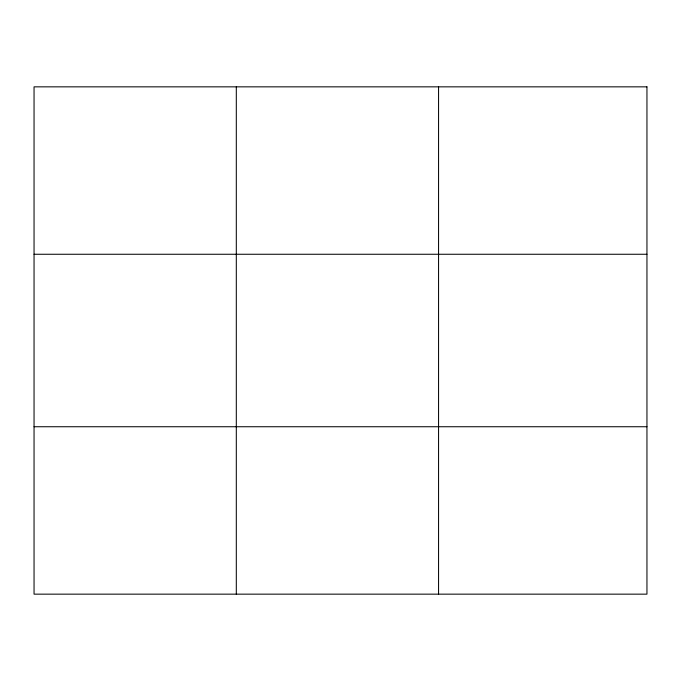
<?xml version="1.0" encoding="UTF-8"?>
<svg xmlns="http://www.w3.org/2000/svg" width="681" height="681" viewBox="0 0 681 681"><rect width="100%" height="100%" fill="white"/><g stroke="black" fill="none" stroke-linecap="round" stroke-linejoin="round"><path stroke-width="1.02" d="M236.307 594.155L236.307 86.845M438.564 594.155L438.564 86.845M34.05 254.26L646.95 254.26M34.05 426.74L646.95 426.74M646.95 86.845L646.95 594.155L34.05 594.155L34.05 86.845L646.95 86.845"/></g></svg>
